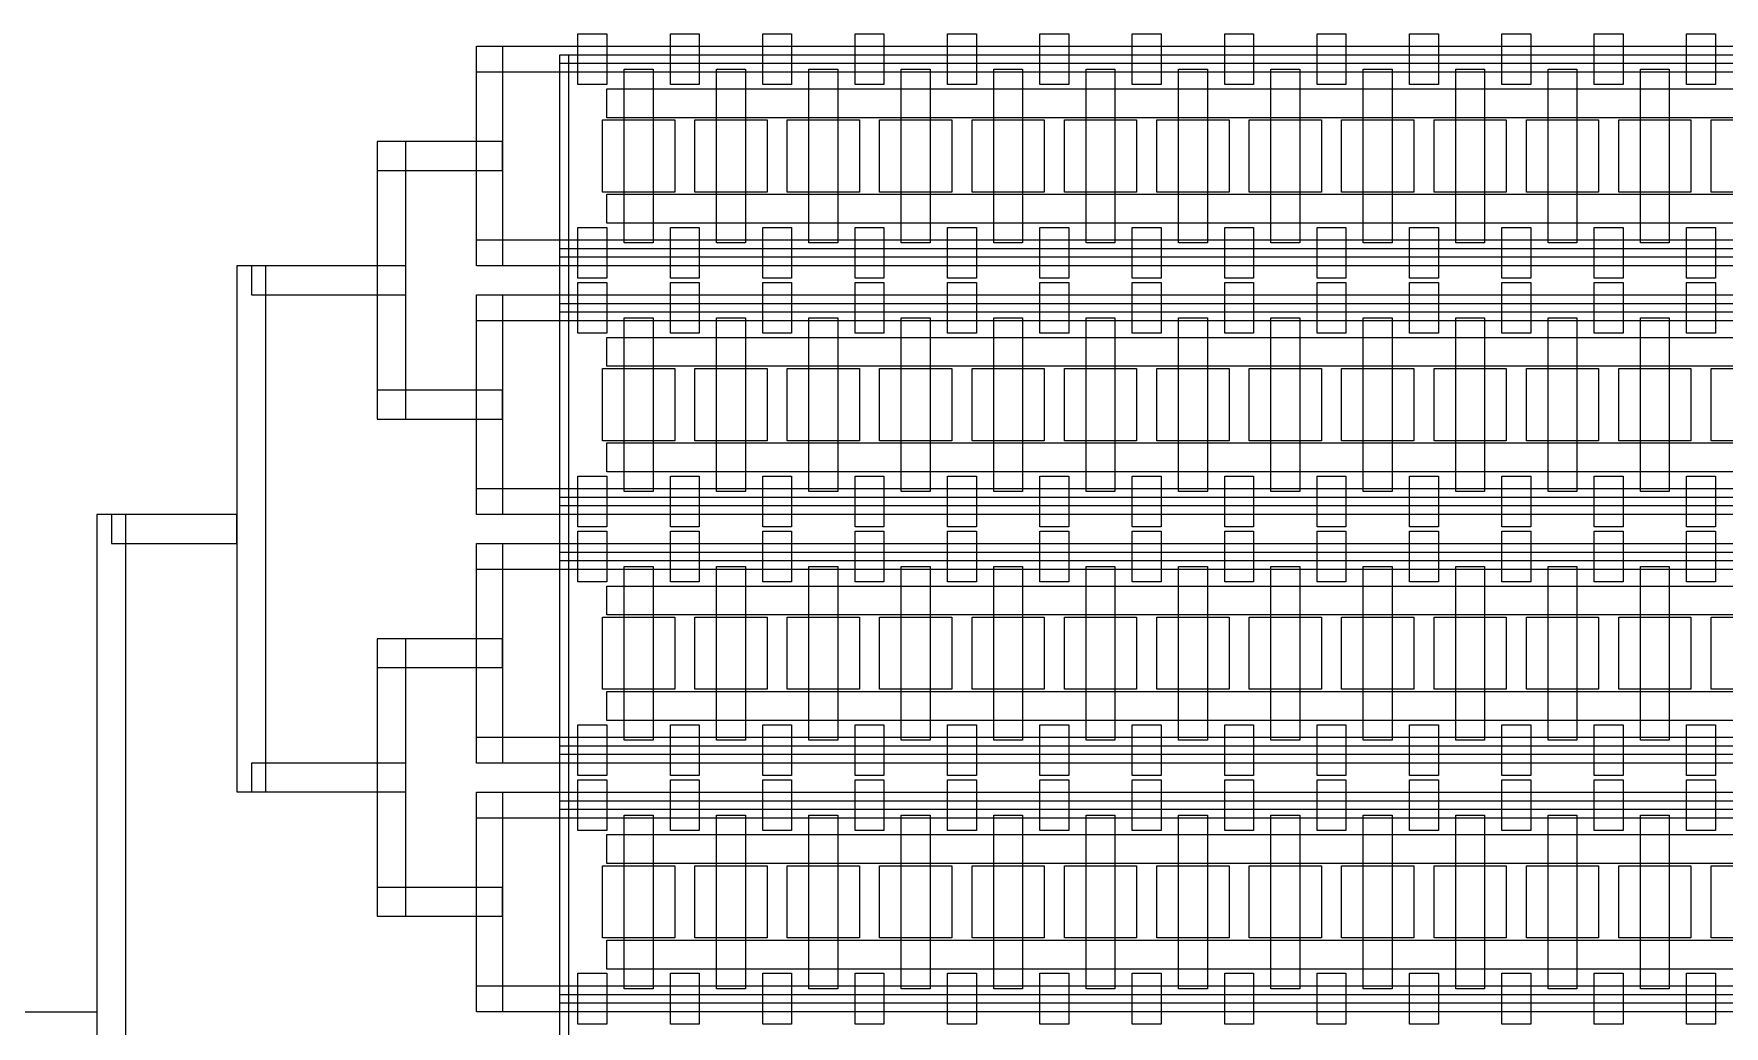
# Model space of a CAD drawing. Extents: x -21765 to 20427, y -6394 to 12870.
# Drawn here: x -3197 to 2658, y 4118 to 7553 of the extents above; entities that cross this region are included whole.
import ezdxf

# ---------------------------------------------------------------- set-up
doc = ezdxf.new("R2010")
doc.units = 0
doc.header["$MEASUREMENT"] = 0
doc.layers.add('CONTROL', color=5, linetype='Continuous')
doc.layers.add('FLOW', color=6, linetype='Continuous')

msp = doc.modelspace()

# ---------------------------------------------------------------- linework, layer by layer
at = {"layer": 'CONTROL', "linetype": 'Continuous'}
for points in [[(-1312.5, 7553.4), (-1212.5, 7553.4), (-1212.5, 7377.9), (-1312.5, 7377.9), (-1312.5, 7553.4)], [(-992.5, 7553.4), (-892.5, 7553.4), (-892.5, 7377.9), (-992.5, 7377.9), (-992.5, 7553.4)], [(-672.5, 7553.4), (-572.5, 7553.4), (-572.5, 7377.9), (-672.5, 7377.9), (-672.5, 7553.4)], [(-352.5, 7553.4), (-252.5, 7553.4), (-252.5, 7377.9), (-352.5, 7377.9), (-352.5, 7553.4)], [(-32.5, 7553.4), (67.5, 7553.4), (67.5, 7377.9), (-32.5, 7377.9), (-32.5, 7553.4)], [(287.5, 7553.4), (387.5, 7553.4), (387.5, 7377.9), (287.5, 7377.9), (287.5, 7553.4)], [(607.5, 7553.4), (707.5, 7553.4), (707.5, 7377.9), (607.5, 7377.9), (607.5, 7553.4)], [(927.5, 7553.4), (1027.5, 7553.4), (1027.5, 7377.9), (927.5, 7377.9), (927.5, 7553.4)], [(1247.5, 7553.4), (1347.5, 7553.4), (1347.5, 7377.9), (1247.5, 7377.9), (1247.5, 7553.4)], [(1567.5, 7553.4), (1667.5, 7553.4), (1667.5, 7377.9), (1567.5, 7377.9), (1567.5, 7553.4)], [(1887.5, 7553.4), (1987.5, 7553.4), (1987.5, 7377.9), (1887.5, 7377.9), (1887.5, 7553.4)], [(2207.5, 7553.4), (2307.5, 7553.4), (2307.5, 7377.9), (2207.5, 7377.9), (2207.5, 7553.4)], [(2527.5, 7553.4), (2627.5, 7553.4), (2627.5, 7377.9), (2527.5, 7377.9), (2527.5, 7553.4)], [(-1375.2, 7480.6), (14147.5, 7480.6), (14147.5, 7450.6), (-1375.2, 7450.6), (-1375.2, 7480.6)], [(14228.4, 7263.1), (-1212.5, 7263.1), (-1212.5, 7363.1), (14228.4, 7363.1), (14228.4, 7263.1)], [(14228.4, 6898), (-1212.5, 6898), (-1212.5, 6998), (14228.4, 6998), (14228.4, 6898)], [(-1312.5, 6883.2), (-1212.5, 6883.2), (-1212.5, 6707.7), (-1312.5, 6707.7), (-1312.5, 6883.2)], [(-992.5, 6883.2), (-892.5, 6883.2), (-892.5, 6707.7), (-992.5, 6707.7), (-992.5, 6883.2)], [(-672.5, 6883.2), (-572.5, 6883.2), (-572.5, 6707.7), (-672.5, 6707.7), (-672.5, 6883.2)], [(-352.5, 6883.2), (-252.5, 6883.2), (-252.5, 6707.7), (-352.5, 6707.7), (-352.5, 6883.2)], [(-32.5, 6883.2), (67.5, 6883.2), (67.5, 6707.7), (-32.5, 6707.7), (-32.5, 6883.2)], [(287.5, 6883.2), (387.5, 6883.2), (387.5, 6707.7), (287.5, 6707.7), (287.5, 6883.2)], [(607.5, 6883.2), (707.5, 6883.2), (707.5, 6707.7), (607.5, 6707.7), (607.5, 6883.2)], [(927.5, 6883.2), (1027.5, 6883.2), (1027.5, 6707.7), (927.5, 6707.7), (927.5, 6883.2)], [(1247.5, 6883.2), (1347.5, 6883.2), (1347.5, 6707.7), (1247.5, 6707.7), (1247.5, 6883.2)], [(1567.5, 6883.2), (1667.5, 6883.2), (1667.5, 6707.7), (1567.5, 6707.7), (1567.5, 6883.2)], [(1887.5, 6883.2), (1987.5, 6883.2), (1987.5, 6707.7), (1887.5, 6707.7), (1887.5, 6883.2)], [(2207.5, 6883.2), (2307.5, 6883.2), (2307.5, 6707.7), (2207.5, 6707.7), (2207.5, 6883.2)], [(2527.5, 6883.2), (2627.5, 6883.2), (2627.5, 6707.7), (2527.5, 6707.7), (2527.5, 6883.2)], [(-1375.2, 6810.5), (14147.5, 6810.5), (14147.5, 6780.5), (-1375.2, 6780.5), (-1375.2, 6810.5)], [(-1312.5, 6692.7), (-1212.5, 6692.7), (-1212.5, 6517.2), (-1312.5, 6517.2), (-1312.5, 6692.7)], [(-992.5, 6692.7), (-892.5, 6692.7), (-892.5, 6517.2), (-992.5, 6517.2), (-992.5, 6692.7)], [(-672.5, 6692.7), (-572.5, 6692.7), (-572.5, 6517.2), (-672.5, 6517.2), (-672.5, 6692.7)], [(-352.5, 6692.7), (-252.5, 6692.7), (-252.5, 6517.2), (-352.5, 6517.2), (-352.5, 6692.7)], [(-32.5, 6692.7), (67.5, 6692.7), (67.5, 6517.2), (-32.5, 6517.2), (-32.5, 6692.7)], [(287.5, 6692.7), (387.5, 6692.7), (387.5, 6517.2), (287.5, 6517.2), (287.5, 6692.7)], [(607.5, 6692.7), (707.5, 6692.7), (707.5, 6517.2), (607.5, 6517.2), (607.5, 6692.7)], [(927.5, 6692.7), (1027.5, 6692.7), (1027.5, 6517.2), (927.5, 6517.2), (927.5, 6692.7)], [(1247.5, 6692.7), (1347.5, 6692.7), (1347.5, 6517.2), (1247.5, 6517.2), (1247.5, 6692.7)], [(1567.5, 6692.7), (1667.5, 6692.7), (1667.5, 6517.2), (1567.5, 6517.2), (1567.5, 6692.7)], [(1887.5, 6692.7), (1987.5, 6692.7), (1987.5, 6517.2), (1887.5, 6517.2), (1887.5, 6692.7)], [(2207.5, 6692.7), (2307.5, 6692.7), (2307.5, 6517.2), (2207.5, 6517.2), (2207.5, 6692.7)], [(2527.5, 6692.7), (2627.5, 6692.7), (2627.5, 6517.2), (2527.5, 6517.2), (2527.5, 6692.7)], [(-1375.2, 6620), (14147.5, 6620), (14147.5, 6590), (-1375.2, 6590), (-1375.2, 6620)], [(14228.4, 6402.4), (-1212.5, 6402.4), (-1212.5, 6502.4), (14228.4, 6502.4), (14228.4, 6402.4)], [(14228.4, 6037.3), (-1212.5, 6037.3), (-1212.5, 6137.3), (14228.4, 6137.3), (14228.4, 6037.3)], [(-1312.5, 6022.6), (-1212.5, 6022.6), (-1212.5, 5847.1), (-1312.5, 5847.1), (-1312.5, 6022.6)], [(-992.5, 6022.6), (-892.5, 6022.6), (-892.5, 5847.1), (-992.5, 5847.1), (-992.5, 6022.6)], [(-672.5, 6022.6), (-572.5, 6022.6), (-572.5, 5847.1), (-672.5, 5847.1), (-672.5, 6022.6)], [(-352.5, 6022.6), (-252.5, 6022.6), (-252.5, 5847.1), (-352.5, 5847.1), (-352.5, 6022.6)], [(-32.5, 6022.6), (67.5, 6022.6), (67.5, 5847.1), (-32.5, 5847.1), (-32.5, 6022.6)], [(287.5, 6022.6), (387.5, 6022.6), (387.5, 5847.1), (287.5, 5847.1), (287.5, 6022.6)], [(607.5, 6022.6), (707.5, 6022.6), (707.5, 5847.1), (607.5, 5847.1), (607.5, 6022.6)], [(927.5, 6022.6), (1027.5, 6022.6), (1027.5, 5847.1), (927.5, 5847.1), (927.5, 6022.6)], [(1247.5, 6022.6), (1347.5, 6022.6), (1347.5, 5847.1), (1247.5, 5847.1), (1247.5, 6022.6)], [(1567.5, 6022.6), (1667.5, 6022.6), (1667.5, 5847.1), (1567.5, 5847.1), (1567.5, 6022.6)], [(1887.5, 6022.6), (1987.5, 6022.6), (1987.5, 5847.1), (1887.5, 5847.1), (1887.5, 6022.6)], [(2207.5, 6022.6), (2307.5, 6022.6), (2307.5, 5847.1), (2207.5, 5847.1), (2207.5, 6022.6)], [(2527.5, 6022.6), (2627.5, 6022.6), (2627.5, 5847.1), (2527.5, 5847.1), (2527.5, 6022.6)], [(-1375.2, 5949.8), (14147.5, 5949.8), (14147.5, 5919.8), (-1375.2, 5919.8), (-1375.2, 5949.8)], [(-1312.5, 5832.1), (-1212.5, 5832.1), (-1212.5, 5656.6), (-1312.5, 5656.6), (-1312.5, 5832.1)], [(-992.5, 5832.1), (-892.5, 5832.1), (-892.5, 5656.6), (-992.5, 5656.6), (-992.5, 5832.1)], [(-672.5, 5832.1), (-572.5, 5832.1), (-572.5, 5656.6), (-672.5, 5656.6), (-672.5, 5832.1)], [(-352.5, 5832.1), (-252.5, 5832.1), (-252.5, 5656.6), (-352.5, 5656.6), (-352.5, 5832.1)], [(-32.5, 5832.1), (67.5, 5832.1), (67.5, 5656.6), (-32.5, 5656.6), (-32.5, 5832.1)], [(287.5, 5832.1), (387.5, 5832.1), (387.5, 5656.6), (287.5, 5656.6), (287.5, 5832.1)], [(607.5, 5832.1), (707.5, 5832.1), (707.5, 5656.6), (607.5, 5656.6), (607.5, 5832.1)], [(927.5, 5832.1), (1027.5, 5832.1), (1027.5, 5656.6), (927.5, 5656.6), (927.5, 5832.1)], [(1247.5, 5832.1), (1347.5, 5832.1), (1347.5, 5656.6), (1247.5, 5656.6), (1247.5, 5832.1)], [(1567.5, 5832.1), (1667.5, 5832.1), (1667.5, 5656.6), (1567.5, 5656.6), (1567.5, 5832.1)], [(1887.5, 5832.1), (1987.5, 5832.1), (1987.5, 5656.6), (1887.5, 5656.6), (1887.5, 5832.1)], [(2207.5, 5832.1), (2307.5, 5832.1), (2307.5, 5656.6), (2207.5, 5656.6), (2207.5, 5832.1)], [(2527.5, 5832.1), (2627.5, 5832.1), (2627.5, 5656.6), (2527.5, 5656.6), (2527.5, 5832.1)], [(-1375.2, 5759.3), (14147.5, 5759.3), (14147.5, 5729.3), (-1375.2, 5729.3), (-1375.2, 5759.3)], [(14228.4, 5541.8), (-1212.5, 5541.8), (-1212.5, 5641.8), (14228.4, 5641.8), (14228.4, 5541.8)], [(14228.4, 5176.7), (-1212.5, 5176.7), (-1212.5, 5276.7), (14228.4, 5276.7), (14228.4, 5176.7)], [(-1312.5, 5161.9), (-1212.5, 5161.9), (-1212.5, 4986.4), (-1312.5, 4986.4), (-1312.5, 5161.9)], [(-992.5, 5161.9), (-892.5, 5161.9), (-892.5, 4986.4), (-992.5, 4986.4), (-992.5, 5161.9)], [(-672.5, 5161.9), (-572.5, 5161.9), (-572.5, 4986.4), (-672.5, 4986.4), (-672.5, 5161.9)], [(-352.5, 5161.9), (-252.5, 5161.9), (-252.5, 4986.4), (-352.5, 4986.4), (-352.5, 5161.9)], [(-32.5, 5161.9), (67.5, 5161.9), (67.5, 4986.4), (-32.5, 4986.4), (-32.5, 5161.9)], [(287.5, 5161.9), (387.5, 5161.9), (387.5, 4986.4), (287.5, 4986.4), (287.5, 5161.9)], [(607.5, 5161.9), (707.5, 5161.9), (707.5, 4986.4), (607.5, 4986.4), (607.5, 5161.9)], [(927.5, 5161.9), (1027.5, 5161.9), (1027.5, 4986.4), (927.5, 4986.4), (927.5, 5161.9)], [(1247.5, 5161.9), (1347.5, 5161.9), (1347.5, 4986.4), (1247.5, 4986.4), (1247.5, 5161.9)], [(1567.5, 5161.9), (1667.5, 5161.9), (1667.5, 4986.4), (1567.5, 4986.4), (1567.5, 5161.9)], [(1887.5, 5161.9), (1987.5, 5161.9), (1987.5, 4986.4), (1887.5, 4986.4), (1887.5, 5161.9)], [(2207.5, 5161.9), (2307.5, 5161.9), (2307.5, 4986.4), (2207.5, 4986.4), (2207.5, 5161.9)], [(2527.5, 5161.9), (2627.5, 5161.9), (2627.5, 4986.4), (2527.5, 4986.4), (2527.5, 5161.9)], [(-1375.2, 5089.2), (14147.5, 5089.2), (14147.5, 5059.2), (-1375.2, 5059.2), (-1375.2, 5089.2)], [(-1312.5, 4971.4), (-1212.5, 4971.4), (-1212.5, 4795.9), (-1312.5, 4795.9), (-1312.5, 4971.4)], [(-992.5, 4971.4), (-892.5, 4971.4), (-892.5, 4795.9), (-992.5, 4795.9), (-992.5, 4971.4)], [(-672.5, 4971.4), (-572.5, 4971.4), (-572.5, 4795.9), (-672.5, 4795.9), (-672.5, 4971.4)], [(-352.5, 4971.4), (-252.5, 4971.4), (-252.5, 4795.9), (-352.5, 4795.9), (-352.5, 4971.4)], [(-32.5, 4971.4), (67.5, 4971.4), (67.5, 4795.9), (-32.5, 4795.9), (-32.5, 4971.4)], [(287.5, 4971.4), (387.5, 4971.4), (387.5, 4795.9), (287.5, 4795.9), (287.5, 4971.4)], [(607.5, 4971.4), (707.5, 4971.4), (707.5, 4795.9), (607.5, 4795.9), (607.5, 4971.4)], [(927.5, 4971.4), (1027.5, 4971.4), (1027.5, 4795.9), (927.5, 4795.9), (927.5, 4971.4)], [(1247.5, 4971.4), (1347.5, 4971.4), (1347.5, 4795.9), (1247.5, 4795.9), (1247.5, 4971.4)], [(1567.5, 4971.4), (1667.5, 4971.4), (1667.5, 4795.9), (1567.5, 4795.9), (1567.5, 4971.4)], [(1887.5, 4971.4), (1987.5, 4971.4), (1987.5, 4795.9), (1887.5, 4795.9), (1887.5, 4971.4)], [(2207.5, 4971.4), (2307.5, 4971.4), (2307.5, 4795.9), (2207.5, 4795.9), (2207.5, 4971.4)], [(2527.5, 4971.4), (2627.5, 4971.4), (2627.5, 4795.9), (2527.5, 4795.9), (2527.5, 4971.4)], [(-1375.2, 4898.7), (14147.5, 4898.7), (14147.5, 4868.7), (-1375.2, 4868.7), (-1375.2, 4898.7)], [(14228.4, 4681.2), (-1212.5, 4681.2), (-1212.5, 4781.2), (14228.4, 4781.2), (14228.4, 4681.2)], [(14228.4, 4316.1), (-1212.5, 4316.1), (-1212.5, 4416.1), (14228.4, 4416.1), (14228.4, 4316.1)], [(-1312.5, 4301.3), (-1212.5, 4301.3), (-1212.5, 4125.8), (-1312.5, 4125.8), (-1312.5, 4301.3)], [(-992.5, 4301.3), (-892.5, 4301.3), (-892.5, 4125.8), (-992.5, 4125.8), (-992.5, 4301.3)], [(-672.5, 4301.3), (-572.5, 4301.3), (-572.5, 4125.8), (-672.5, 4125.8), (-672.5, 4301.3)], [(-352.5, 4301.3), (-252.5, 4301.3), (-252.5, 4125.8), (-352.5, 4125.8), (-352.5, 4301.3)], [(-32.5, 4301.3), (67.5, 4301.3), (67.5, 4125.8), (-32.5, 4125.8), (-32.5, 4301.3)], [(287.5, 4301.3), (387.5, 4301.3), (387.5, 4125.8), (287.5, 4125.8), (287.5, 4301.3)], [(607.5, 4301.3), (707.5, 4301.3), (707.5, 4125.8), (607.5, 4125.8), (607.5, 4301.3)], [(927.5, 4301.3), (1027.5, 4301.3), (1027.5, 4125.8), (927.5, 4125.8), (927.5, 4301.3)], [(1247.5, 4301.3), (1347.5, 4301.3), (1347.5, 4125.8), (1247.5, 4125.8), (1247.5, 4301.3)], [(1567.5, 4301.3), (1667.5, 4301.3), (1667.5, 4125.8), (1567.5, 4125.8), (1567.5, 4301.3)], [(1887.5, 4301.3), (1987.5, 4301.3), (1987.5, 4125.8), (1887.5, 4125.8), (1887.5, 4301.3)], [(2207.5, 4301.3), (2307.5, 4301.3), (2307.5, 4125.8), (2207.5, 4125.8), (2207.5, 4301.3)], [(2527.5, 4301.3), (2627.5, 4301.3), (2627.5, 4125.8), (2527.5, 4125.8), (2527.5, 4301.3)], [(-1375.2, 4228.5), (14147.5, 4228.5), (14147.5, 4198.5), (-1375.2, 4198.5), (-1375.2, 4228.5)]]:
    msp.add_lwpolyline(points, close=True, dxfattribs=at)
msp.add_lwpolyline([(-1345.2, 7480.6), (-1345.2, 756), (-1375.2, 756), (-1375.2, 7480.6)], dxfattribs=at)
at = {"layer": 'FLOW', "linetype": 'Continuous'}
for points in [[(-1663.4, 7510.6), (14508.3, 7510.6), (14508.3, 7420.6), (-1663.4, 7420.6), (-1663.4, 7510.6)], [(-1663.4, 7510.6), (-1573.4, 7510.6), (-1573.4, 6750.5), (-1663.4, 6750.5), (-1663.4, 7510.6)], [(-1152.5, 7431.1), (-1052.5, 7431.1), (-1052.5, 6830), (-1152.5, 6830), (-1152.5, 7431.1)], [(-832.5, 7431.1), (-732.5, 7431.1), (-732.5, 6830), (-832.5, 6830), (-832.5, 7431.1)], [(-512.5, 7431.1), (-412.5, 7431.1), (-412.5, 6830), (-512.5, 6830), (-512.5, 7431.1)], [(-192.5, 7431.1), (-92.5, 7431.1), (-92.5, 6830), (-192.5, 6830), (-192.5, 7431.1)], [(127.5, 7431.1), (227.5, 7431.1), (227.5, 6830), (127.5, 6830), (127.5, 7431.1)], [(447.5, 7431.1), (547.5, 7431.1), (547.5, 6830), (447.5, 6830), (447.5, 7431.1)], [(767.5, 7431.1), (867.5, 7431.1), (867.5, 6830), (767.5, 6830), (767.5, 7431.1)], [(1087.5, 7431.1), (1187.5, 7431.1), (1187.5, 6830), (1087.5, 6830), (1087.5, 7431.1)], [(1407.5, 7431.1), (1507.5, 7431.1), (1507.5, 6830), (1407.5, 6830), (1407.5, 7431.1)], [(1727.5, 7431.1), (1827.5, 7431.1), (1827.5, 6830), (1727.5, 6830), (1727.5, 7431.1)], [(2047.5, 7431.1), (2147.5, 7431.1), (2147.5, 6830), (2047.5, 6830), (2047.5, 7431.1)], [(2367.5, 7431.1), (2467.5, 7431.1), (2467.5, 6830), (2367.5, 6830), (2367.5, 7431.1)], [(-1227.5, 7255.5), (-977.5, 7255.5), (-977.5, 7005.5), (-1227.5, 7005.5), (-1227.5, 7255.5)], [(-907.5, 7255.5), (-657.5, 7255.5), (-657.5, 7005.5), (-907.5, 7005.5), (-907.5, 7255.5)], [(-587.5, 7255.5), (-337.5, 7255.5), (-337.5, 7005.5), (-587.5, 7005.5), (-587.5, 7255.5)], [(-267.5, 7255.5), (-17.5, 7255.5), (-17.5, 7005.5), (-267.5, 7005.5), (-267.5, 7255.5)], [(52.5, 7255.5), (302.5, 7255.5), (302.5, 7005.5), (52.5, 7005.5), (52.5, 7255.5)], [(372.5, 7255.5), (622.5, 7255.5), (622.5, 7005.5), (372.5, 7005.5), (372.5, 7255.5)], [(692.5, 7255.5), (942.5, 7255.5), (942.5, 7005.5), (692.5, 7005.5), (692.5, 7255.5)], [(1012.5, 7255.5), (1262.5, 7255.5), (1262.5, 7005.5), (1012.5, 7005.5), (1012.5, 7255.5)], [(1332.5, 7255.5), (1582.5, 7255.5), (1582.5, 7005.5), (1332.5, 7005.5), (1332.5, 7255.5)], [(1652.5, 7255.5), (1902.5, 7255.5), (1902.5, 7005.5), (1652.5, 7005.5), (1652.5, 7255.5)], [(1972.5, 7255.5), (2222.5, 7255.5), (2222.5, 7005.5), (1972.5, 7005.5), (1972.5, 7255.5)], [(2292.5, 7255.5), (2542.5, 7255.5), (2542.5, 7005.5), (2292.5, 7005.5), (2292.5, 7255.5)], [(2612.5, 7255.5), (2862.5, 7255.5), (2862.5, 7005.5), (2612.5, 7005.5), (2612.5, 7255.5)], [(-2008.4, 7080.5), (-1573.4, 7080.5), (-1573.4, 7180.5), (-2008.4, 7180.5), (-2008.4, 7080.5)], [(-2008.4, 6219.9), (-1908.4, 6219.9), (-1908.4, 7180.5), (-2008.4, 7180.5), (-2008.4, 6462.2), (-2008.4, 6219.9)], [(-1663.4, 6840.5), (14508.3, 6840.5), (14508.3, 6750.5), (-1663.4, 6750.5), (-1663.4, 6840.5)], [(-2493.4, 4928.9), (-2393.4, 4928.9), (-2393.4, 6750.2), (-2493.4, 6750.2), (-2493.4, 5969.5), (-2493.4, 4928.9)], [(-2443.4, 6650.2), (-1908.4, 6650.2), (-1908.4, 6750.2), (-2443.4, 6750.2), (-2443.4, 6650.2)], [(-1663.4, 6650), (14508.3, 6650), (14508.3, 6560), (-1663.4, 6560), (-1663.4, 6650)], [(-1663.4, 6650), (-1573.4, 6650), (-1573.4, 5889.8), (-1663.4, 5889.8), (-1663.4, 6650)], [(-1152.5, 6570.4), (-1052.5, 6570.4), (-1052.5, 5969.4), (-1152.5, 5969.4), (-1152.5, 6570.4)], [(-832.5, 6570.4), (-732.5, 6570.4), (-732.5, 5969.4), (-832.5, 5969.4), (-832.5, 6570.4)], [(-512.5, 6570.4), (-412.5, 6570.4), (-412.5, 5969.4), (-512.5, 5969.4), (-512.5, 6570.4)], [(-192.5, 6570.4), (-92.5, 6570.4), (-92.5, 5969.4), (-192.5, 5969.4), (-192.5, 6570.4)], [(127.5, 6570.4), (227.5, 6570.4), (227.5, 5969.4), (127.5, 5969.4), (127.5, 6570.4)], [(447.5, 6570.4), (547.5, 6570.4), (547.5, 5969.4), (447.5, 5969.4), (447.5, 6570.4)], [(767.5, 6570.4), (867.5, 6570.4), (867.5, 5969.4), (767.5, 5969.4), (767.5, 6570.4)], [(1087.5, 6570.4), (1187.5, 6570.4), (1187.5, 5969.4), (1087.5, 5969.4), (1087.5, 6570.4)], [(1407.5, 6570.4), (1507.5, 6570.4), (1507.5, 5969.4), (1407.5, 5969.4), (1407.5, 6570.4)], [(1727.5, 6570.4), (1827.5, 6570.4), (1827.5, 5969.4), (1727.5, 5969.4), (1727.5, 6570.4)], [(2047.5, 6570.4), (2147.5, 6570.4), (2147.5, 5969.4), (2047.5, 5969.4), (2047.5, 6570.4)], [(2367.5, 6570.4), (2467.5, 6570.4), (2467.5, 5969.4), (2367.5, 5969.4), (2367.5, 6570.4)], [(-1227.5, 6394.9), (-977.5, 6394.9), (-977.5, 6144.9), (-1227.5, 6144.9), (-1227.5, 6394.9)], [(-907.5, 6394.9), (-657.5, 6394.9), (-657.5, 6144.9), (-907.5, 6144.9), (-907.5, 6394.9)], [(-587.5, 6394.9), (-337.5, 6394.9), (-337.5, 6144.9), (-587.5, 6144.9), (-587.5, 6394.9)], [(-267.5, 6394.9), (-17.5, 6394.9), (-17.5, 6144.9), (-267.5, 6144.9), (-267.5, 6394.9)], [(52.5, 6394.9), (302.5, 6394.9), (302.5, 6144.9), (52.5, 6144.9), (52.5, 6394.9)], [(372.5, 6394.9), (622.5, 6394.9), (622.5, 6144.9), (372.5, 6144.9), (372.5, 6394.9)], [(692.5, 6394.9), (942.5, 6394.9), (942.5, 6144.9), (692.5, 6144.9), (692.5, 6394.9)], [(1012.5, 6394.9), (1262.5, 6394.9), (1262.5, 6144.9), (1012.5, 6144.9), (1012.5, 6394.9)], [(1332.5, 6394.9), (1582.5, 6394.9), (1582.5, 6144.9), (1332.5, 6144.9), (1332.5, 6394.9)], [(1652.5, 6394.9), (1902.5, 6394.9), (1902.5, 6144.9), (1652.5, 6144.9), (1652.5, 6394.9)], [(1972.5, 6394.9), (2222.5, 6394.9), (2222.5, 6144.9), (1972.5, 6144.9), (1972.5, 6394.9)], [(2292.5, 6394.9), (2542.5, 6394.9), (2542.5, 6144.9), (2292.5, 6144.9), (2292.5, 6394.9)], [(2612.5, 6394.9), (2862.5, 6394.9), (2862.5, 6144.9), (2612.5, 6144.9), (2612.5, 6394.9)], [(-2008.4, 6219.9), (-1573.4, 6219.9), (-1573.4, 6319.9), (-2008.4, 6319.9), (-2008.4, 6219.9)], [(-1663.4, 5979.8), (14508.3, 5979.8), (14508.3, 5889.8), (-1663.4, 5889.8), (-1663.4, 5979.8)], [(-2978.4, 2346.7), (-2878.4, 2346.7), (-2878.4, 5889.2), (-2978.4, 5889.2), (-2978.4, 5220.9), (-2978.4, 2346.7)], [(-2928.4, 5789.2), (-2493.4, 5789.2), (-2493.4, 5889.2), (-2928.4, 5889.2), (-2928.4, 5789.2)], [(-1663.4, 5789.3), (14508.3, 5789.3), (14508.3, 5699.3), (-1663.4, 5699.3), (-1663.4, 5789.3)], [(-1663.4, 5789.3), (-1573.4, 5789.3), (-1573.4, 5029.2), (-1663.4, 5029.2), (-1663.4, 5789.3)], [(-1152.5, 5709.8), (-1052.5, 5709.8), (-1052.5, 5108.7), (-1152.5, 5108.7), (-1152.5, 5709.8)], [(-832.5, 5709.8), (-732.5, 5709.8), (-732.5, 5108.7), (-832.5, 5108.7), (-832.5, 5709.8)], [(-512.5, 5709.8), (-412.5, 5709.8), (-412.5, 5108.7), (-512.5, 5108.7), (-512.5, 5709.8)], [(-192.5, 5709.8), (-92.5, 5709.8), (-92.5, 5108.7), (-192.5, 5108.7), (-192.5, 5709.8)], [(127.5, 5709.8), (227.5, 5709.8), (227.5, 5108.7), (127.5, 5108.7), (127.5, 5709.8)], [(447.5, 5709.8), (547.5, 5709.8), (547.5, 5108.7), (447.5, 5108.7), (447.5, 5709.8)], [(767.5, 5709.8), (867.5, 5709.8), (867.5, 5108.7), (767.5, 5108.7), (767.5, 5709.8)], [(1087.5, 5709.8), (1187.5, 5709.8), (1187.5, 5108.7), (1087.5, 5108.7), (1087.5, 5709.8)], [(1407.5, 5709.8), (1507.5, 5709.8), (1507.5, 5108.7), (1407.5, 5108.7), (1407.5, 5709.8)], [(1727.5, 5709.8), (1827.5, 5709.8), (1827.5, 5108.7), (1727.5, 5108.7), (1727.5, 5709.8)], [(2047.5, 5709.8), (2147.5, 5709.8), (2147.5, 5108.7), (2047.5, 5108.7), (2047.5, 5709.8)], [(2367.5, 5709.8), (2467.5, 5709.8), (2467.5, 5108.7), (2367.5, 5108.7), (2367.5, 5709.8)], [(-1227.5, 5534.3), (-977.5, 5534.3), (-977.5, 5284.3), (-1227.5, 5284.3), (-1227.5, 5534.3)], [(-907.5, 5534.3), (-657.5, 5534.3), (-657.5, 5284.3), (-907.5, 5284.3), (-907.5, 5534.3)], [(-587.5, 5534.3), (-337.5, 5534.3), (-337.5, 5284.3), (-587.5, 5284.3), (-587.5, 5534.3)], [(-267.5, 5534.3), (-17.5, 5534.3), (-17.5, 5284.3), (-267.5, 5284.3), (-267.5, 5534.3)], [(52.5, 5534.3), (302.5, 5534.3), (302.5, 5284.3), (52.5, 5284.3), (52.5, 5534.3)], [(372.5, 5534.3), (622.5, 5534.3), (622.5, 5284.3), (372.5, 5284.3), (372.5, 5534.3)], [(692.5, 5534.3), (942.5, 5534.3), (942.5, 5284.3), (692.5, 5284.3), (692.5, 5534.3)], [(1012.5, 5534.3), (1262.5, 5534.3), (1262.5, 5284.3), (1012.5, 5284.3), (1012.5, 5534.3)], [(1332.5, 5534.3), (1582.5, 5534.3), (1582.5, 5284.3), (1332.5, 5284.3), (1332.5, 5534.3)], [(1652.5, 5534.3), (1902.5, 5534.3), (1902.5, 5284.3), (1652.5, 5284.3), (1652.5, 5534.3)], [(1972.5, 5534.3), (2222.5, 5534.3), (2222.5, 5284.3), (1972.5, 5284.3), (1972.5, 5534.3)], [(2292.5, 5534.3), (2542.5, 5534.3), (2542.5, 5284.3), (2292.5, 5284.3), (2292.5, 5534.3)], [(2612.5, 5534.3), (2862.5, 5534.3), (2862.5, 5284.3), (2612.5, 5284.3), (2612.5, 5534.3)], [(-2008.4, 5359.3), (-1573.4, 5359.3), (-1573.4, 5459.3), (-2008.4, 5459.3), (-2008.4, 5359.3)], [(-2008.4, 4498.6), (-1908.4, 4498.6), (-1908.4, 5459.3), (-2008.4, 5459.3), (-2008.4, 4740.9), (-2008.4, 4498.6)], [(-1663.4, 5119.2), (14508.3, 5119.2), (14508.3, 5029.2), (-1663.4, 5029.2), (-1663.4, 5119.2)], [(-2443.4, 4928.9), (-1908.4, 4928.9), (-1908.4, 5028.9), (-2443.4, 5028.9), (-2443.4, 4928.9)], [(-1663.4, 4928.7), (14508.3, 4928.7), (14508.3, 4838.7), (-1663.4, 4838.7), (-1663.4, 4928.7)], [(-1663.4, 4928.7), (-1573.4, 4928.7), (-1573.4, 4168.5), (-1663.4, 4168.5), (-1663.4, 4928.7)], [(-1152.5, 4849.1), (-1052.5, 4849.1), (-1052.5, 4248.1), (-1152.5, 4248.1), (-1152.5, 4849.1)], [(-832.5, 4849.1), (-732.5, 4849.1), (-732.5, 4248.1), (-832.5, 4248.1), (-832.5, 4849.1)], [(-512.5, 4849.1), (-412.5, 4849.1), (-412.5, 4248.1), (-512.5, 4248.1), (-512.5, 4849.1)], [(-192.5, 4849.1), (-92.5, 4849.1), (-92.5, 4248.1), (-192.5, 4248.1), (-192.5, 4849.1)], [(127.5, 4849.1), (227.5, 4849.1), (227.5, 4248.1), (127.5, 4248.1), (127.5, 4849.1)], [(447.5, 4849.1), (547.5, 4849.1), (547.5, 4248.1), (447.5, 4248.1), (447.5, 4849.1)], [(767.5, 4849.1), (867.5, 4849.1), (867.5, 4248.1), (767.5, 4248.1), (767.5, 4849.1)], [(1087.5, 4849.1), (1187.5, 4849.1), (1187.5, 4248.1), (1087.5, 4248.1), (1087.5, 4849.1)], [(1407.5, 4849.1), (1507.5, 4849.1), (1507.5, 4248.1), (1407.5, 4248.1), (1407.5, 4849.1)], [(1727.5, 4849.1), (1827.5, 4849.1), (1827.5, 4248.1), (1727.5, 4248.1), (1727.5, 4849.1)], [(2047.5, 4849.1), (2147.5, 4849.1), (2147.5, 4248.1), (2047.5, 4248.1), (2047.5, 4849.1)], [(2367.5, 4849.1), (2467.5, 4849.1), (2467.5, 4248.1), (2367.5, 4248.1), (2367.5, 4849.1)], [(-1227.5, 4673.6), (-977.5, 4673.6), (-977.5, 4423.6), (-1227.5, 4423.6), (-1227.5, 4673.6)], [(-907.5, 4673.6), (-657.5, 4673.6), (-657.5, 4423.6), (-907.5, 4423.6), (-907.5, 4673.6)], [(-587.5, 4673.6), (-337.5, 4673.6), (-337.5, 4423.6), (-587.5, 4423.6), (-587.5, 4673.6)], [(-267.5, 4673.6), (-17.5, 4673.6), (-17.5, 4423.6), (-267.5, 4423.6), (-267.5, 4673.6)], [(52.5, 4673.6), (302.5, 4673.6), (302.5, 4423.6), (52.5, 4423.6), (52.5, 4673.6)], [(372.5, 4673.6), (622.5, 4673.6), (622.5, 4423.6), (372.5, 4423.6), (372.5, 4673.6)], [(692.5, 4673.6), (942.5, 4673.6), (942.5, 4423.6), (692.5, 4423.6), (692.5, 4673.6)], [(1012.5, 4673.6), (1262.5, 4673.6), (1262.5, 4423.6), (1012.5, 4423.6), (1012.5, 4673.6)], [(1332.5, 4673.6), (1582.5, 4673.6), (1582.5, 4423.6), (1332.5, 4423.6), (1332.5, 4673.6)], [(1652.5, 4673.6), (1902.5, 4673.6), (1902.5, 4423.6), (1652.5, 4423.6), (1652.5, 4673.6)], [(1972.5, 4673.6), (2222.5, 4673.6), (2222.5, 4423.6), (1972.5, 4423.6), (1972.5, 4673.6)], [(2292.5, 4673.6), (2542.5, 4673.6), (2542.5, 4423.6), (2292.5, 4423.6), (2292.5, 4673.6)], [(2612.5, 4673.6), (2862.5, 4673.6), (2862.5, 4423.6), (2612.5, 4423.6), (2612.5, 4673.6)], [(-2008.4, 4498.6), (-1573.4, 4498.6), (-1573.4, 4598.6), (-2008.4, 4598.6), (-2008.4, 4498.6)], [(-1663.4, 4258.5), (14508.3, 4258.5), (14508.3, 4168.5), (-1663.4, 4168.5), (-1663.4, 4258.5)]]:
    msp.add_lwpolyline(points, close=True, dxfattribs=at)
msp.add_lwpolyline([(-7878.4, 4167.9), (-7878.4, 4167.9), (-2978.4, 4167.9), (-2978.4, 4067.9), (-7878.4, 4067.9)], dxfattribs=at)

doc.saveas('drawing.dxf')
